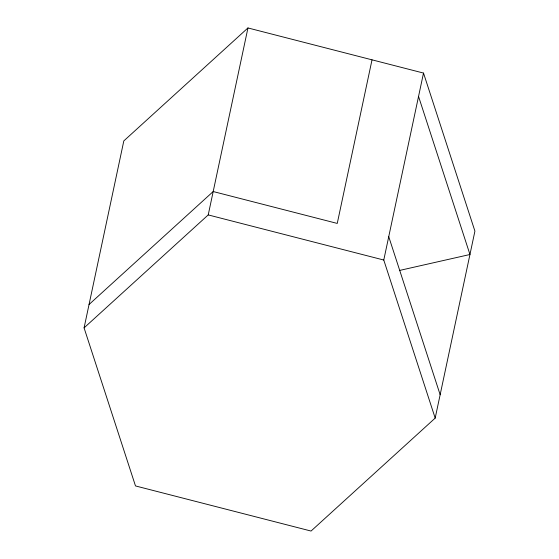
<?xml version="1.0" encoding="UTF-8"?>
<svg xmlns="http://www.w3.org/2000/svg" width="559" height="559" viewBox="0 0 559 559"><rect width="100%" height="100%" fill="white"/><g stroke="black" fill="none" stroke-linecap="round" stroke-linejoin="round"><path stroke-width="0.84" d="M84.081 327.867L123.818 140.903L247.958 27.95L423.512 73.068L474.919 231.133L435.181 418.097L311.042 531.05L135.488 485.932L84.081 327.867L208.221 214.915L247.958 27.95M372.021 59.834L337.252 223.425L213.189 191.541L89.042 304.494M435.181 418.097L383.774 260.026L423.512 73.068M399.461 270.465L469.958 254.506L418.544 96.434M208.221 214.915L383.774 260.026M388.736 236.66L440.15 394.724"/></g></svg>
